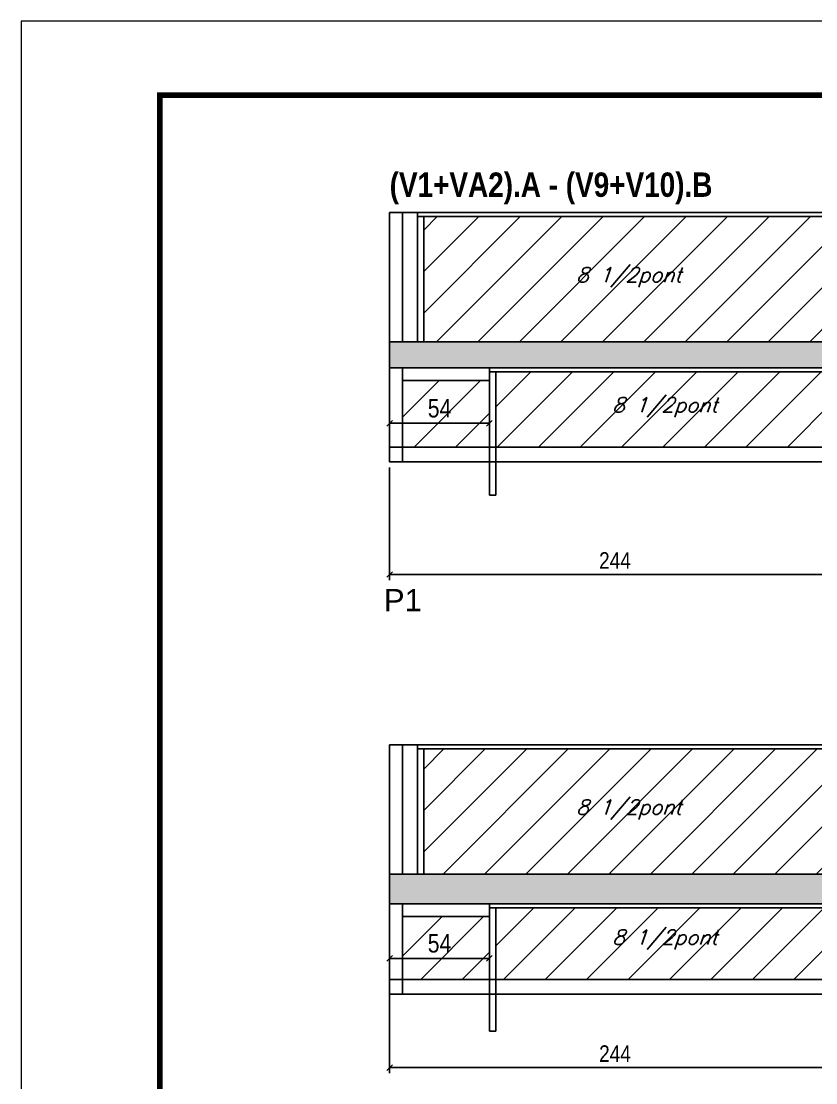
# Model space of a CAD drawing. Extents: x 3330 to 22105, y 1197 to 30204.
# Drawn here: x 14445 to 14875, y 23495 to 24070 of the extents above; entities that cross this region are included whole.
import ezdxf

# ---------------------------------------------------------------- set-up
doc = ezdxf.new("R2010")
doc.units = 0
doc.linetypes.add('DASHED', pattern=[0.75, 0.5, -0.25])
for name, color, linetype in [('5', 5, 'Continuous'), ('COTA', 241, 'Continuous'), ('NOMENCLATURA', 7, 'Continuous'), ('Painéis', 200, 'Continuous'), ('SARR_2.2x7', 40, 'Continuous'), ('SARR_3.5x7', 81, 'Continuous'), ('texto', 7, 'Continuous')]:
    doc.layers.add(name, color=color, linetype=linetype)
for name, color, linetype, lineweight in [('Folhas', 255, 'Continuous', 9), ('Hachura', 251, 'Continuous', 9), ('SARRAFO DE PRESSAO', 251, 'DASHED', 9)]:
    doc.layers.add(name, color=color, linetype=linetype, lineweight=lineweight)
doc.styles.add('COTA TECNICA', font='techl___.ttf', dxfattribs={"height": 10})
doc.styles.add('COTA TECNICA-50', font='techl___.ttf', dxfattribs={"height": 9})
doc.styles.add('Romans', font='romans.shx')
doc.styles.get("Standard").update_dxf_attribs({"font": 'arial.ttf'})
doc.styles.add('TECNICA', font='techb___.ttf', dxfattribs={"height": 10})
doc.dimstyles.new('COTA PAINEL-50', dxfattribs={"dimtxt": 9, "dimasz": 3, "dimexe": 3, "dimexo": 3, "dimgap": 3, "dimtad": 1, "dimdec": 1, "dimzin": 12, "dimdsep": 46, "dimtxsty": 'COTA TECNICA-50', "dimblk1": 'OBLIQUE', "dimblk2": 'OBLIQUE', "dimsah": 1, "dimcen": 0.9, "dimclrd": 4, "dimclre": 4, "dimclrt": 240, "dimadec": 1, "dimazin": 3, "dimtfac": 1, "dimtdec": 1, "dimtmove": 0, "dimatfit": 3, "dimfxl": 1, "dimtolj": 1, "dimtzin": 12, "dimarcsym": 0})
doc.dimstyles.new('PAINEL', dxfattribs={"dimtxt": 10, "dimasz": 3, "dimexe": 3, "dimexo": 3, "dimgap": 3, "dimtad": 1, "dimdec": 1, "dimzin": 12, "dimdsep": 46, "dimtxsty": 'COTA TECNICA', "dimblk1": 'OBLIQUE', "dimblk2": 'OBLIQUE', "dimsah": 1, "dimcen": 0.9, "dimclrd": 4, "dimclre": 4, "dimclrt": 240, "dimadec": 1, "dimazin": 3, "dimtfac": 1, "dimtdec": 1, "dimtmove": 0, "dimatfit": 3, "dimfxl": 1, "dimtolj": 1, "dimtzin": 12, "dimarcsym": 0})

# ---------------------------------------------------------------- blocks, each defined once
blk = doc.blocks.new('9999999999')
at = {"layer": 'Folhas'}
blk.add_lwpolyline([(98138.98, 34190.21), (99623.98, 34190.21), (99623.98, 35240.21), (98138.98, 35240.21)], close=True, dxfattribs=at)
at = {"layer": 'Folhas', "color": 30, "const_width": 3}
blk.add_lwpolyline([(98213.98, 34230.21), (99583.98, 34230.21), (99583.98, 35200.21), (98213.98, 35200.21)], close=True, dxfattribs=at)
blk = doc.blocks.new('_Oblique')
at = {"color": 0, "linetype": 'ByBlock', "lineweight": -2}
blk.add_line((-0.5, -0.5), (0.5, 0.5), dxfattribs=at)
blk = doc.blocks.new('*D3746')
at = {"layer": 'COTA', "color": 4, "linetype": 'ByBlock', "lineweight": -2, "transparency": 16777216}
for p, q in [((14644.04, 23828.61), (14644.04, 23767.61)), ((14888.04, 23810.61), (14888.04, 23767.61)), ((14888.04, 23770.61), (14644.04, 23770.61))]:
    blk.add_line(p, q, dxfattribs=at)
at = {"layer": 'Defpoints', "color": 0, "linetype": 'ByBlock', "transparency": 16777216}
for p in [(14644.04, 23831.61), (14888.04, 23813.61), (14644.04, 23770.61)]:
    blk.add_point(p, dxfattribs=at)
at = {"layer": 'COTA', "color": 4, "linetype": 'ByBlock', "lineweight": -2, "transparency": 16777216, "xscale": 3, "yscale": 3, "zscale": 3, "rotation": 180}
blk.add_blockref('_Oblique', (14644.04, 23770.61), dxfattribs=at)
at = {"layer": 'COTA', "color": 4, "linetype": 'ByBlock', "lineweight": -2, "transparency": 16777216, "xscale": 3, "yscale": 3, "zscale": 3}
blk.add_blockref('_Oblique', (14888.04, 23770.61), dxfattribs=at)
at = {"layer": 'COTA', "color": 240, "linetype": 'ByBlock', "transparency": 16777216, "insert": (14766.04, 23778.18), "char_height": 9, "attachment_point": 5, "style": 'COTA TECNICA-50'}
blk.add_mtext('\\A1;244', dxfattribs=at)
blk = doc.blocks.new('*D3748')
at = {"layer": 'COTA', "color": 4, "linetype": 'ByBlock', "lineweight": -2, "transparency": 16777216}
for p, q in [((14644.04, 23548.29), (14644.04, 23500.52)), ((14888.04, 23520.29), (14888.04, 23500.52)), ((14888.04, 23503.52), (14644.04, 23503.52))]:
    blk.add_line(p, q, dxfattribs=at)
at = {"layer": 'Defpoints', "color": 0, "linetype": 'ByBlock', "transparency": 16777216}
for p in [(14644.04, 23551.29), (14888.04, 23523.29), (14644.04, 23503.52)]:
    blk.add_point(p, dxfattribs=at)
at = {"layer": 'COTA', "color": 4, "linetype": 'ByBlock', "lineweight": -2, "transparency": 16777216, "xscale": 3, "yscale": 3, "zscale": 3, "rotation": 180}
blk.add_blockref('_Oblique', (14644.04, 23503.52), dxfattribs=at)
at = {"layer": 'COTA', "color": 4, "linetype": 'ByBlock', "lineweight": -2, "transparency": 16777216, "xscale": 3, "yscale": 3, "zscale": 3}
blk.add_blockref('_Oblique', (14888.04, 23503.52), dxfattribs=at)
at = {"layer": 'COTA', "color": 240, "linetype": 'ByBlock', "transparency": 16777216, "insert": (14766.04, 23511.08), "char_height": 9, "attachment_point": 5, "style": 'COTA TECNICA-50'}
blk.add_mtext('\\A1;244', dxfattribs=at)
blk = doc.blocks.new('*D3753')
at = {"layer": 'COTA', "color": 4, "lineweight": -2, "transparency": 16777216}
for p, q in [((14644.04, 23858.11), (14644.04, 23849.47)), ((14698.04, 23858.11), (14698.04, 23849.47)), ((14644.04, 23852.47), (14698.04, 23852.47))]:
    blk.add_line(p, q, dxfattribs=at)
at = {"layer": 'Defpoints', "color": 0, "transparency": 16777216}
for p in [(14644.04, 23861.11), (14698.04, 23861.11), (14698.04, 23852.47)]:
    blk.add_point(p, dxfattribs=at)
at = {"layer": 'COTA', "color": 4, "lineweight": -2, "transparency": 16777216, "xscale": 3, "yscale": 3, "zscale": 3, "rotation": 180}
blk.add_blockref('_Oblique', (14644.04, 23852.47), dxfattribs=at)
at = {"layer": 'COTA', "color": 4, "lineweight": -2, "transparency": 16777216, "xscale": 3, "yscale": 3, "zscale": 3}
blk.add_blockref('_Oblique', (14698.04, 23852.47), dxfattribs=at)
at = {"layer": 'COTA', "color": 240, "transparency": 16777216, "insert": (14671.04, 23860.58), "char_height": 10, "attachment_point": 5, "style": 'COTA TECNICA'}
blk.add_mtext('\\A1;54', dxfattribs=at)
blk = doc.blocks.new('*D3758')
at = {"layer": 'COTA', "color": 4, "lineweight": -2, "transparency": 16777216}
for p, q in [((14644.04, 23568.79), (14644.04, 23559.66)), ((14698.04, 23568.79), (14698.04, 23559.66)), ((14644.04, 23562.66), (14698.04, 23562.66))]:
    blk.add_line(p, q, dxfattribs=at)
at = {"layer": 'Defpoints', "color": 0, "transparency": 16777216}
for p in [(14644.04, 23571.79), (14698.04, 23571.79), (14698.04, 23562.66)]:
    blk.add_point(p, dxfattribs=at)
at = {"layer": 'COTA', "color": 4, "lineweight": -2, "transparency": 16777216, "xscale": 3, "yscale": 3, "zscale": 3, "rotation": 180}
blk.add_blockref('_Oblique', (14644.04, 23562.66), dxfattribs=at)
at = {"layer": 'COTA', "color": 4, "lineweight": -2, "transparency": 16777216, "xscale": 3, "yscale": 3, "zscale": 3}
blk.add_blockref('_Oblique', (14698.04, 23562.66), dxfattribs=at)
at = {"layer": 'COTA', "color": 240, "transparency": 16777216, "insert": (14671.04, 23570.77), "char_height": 10, "attachment_point": 5, "style": 'COTA TECNICA'}
blk.add_mtext('\\A1;54', dxfattribs=at)

msp = doc.modelspace()

# ---------------------------------------------------------------- hatches: boundary and pattern name
at = {"layer": 'COTA'}
h = msp.add_hatch(dxfattribs=at)
h.set_pattern_fill('AR-CONC', color=256, scale=0.03)
h.set_pattern_definition([(50, (-1585, -1148.575), (5.4655401, -0.47817257), [0.5715, -6.2865]), (355, (-1585, -1148.575), (-1.0573026, 5.7317054), [0.4572, -5.0292175]), (100.451445, (-1584.5445, -1148.615), (4.4082374, 5.2535326), [0.4857003, -5.3427073]), (46.1842, (-1585, -1147.051), (8.1323712, -1.2612698), [0.85725, -9.42975]), (96.635558, (-1584.322, -1147.156), (7.122124, 7.4227837), [0.7285507, -8.0140682]), (351.18415, (-1585, -1147.051), (7.122124, 7.4227837), [0.685799, -7.543792]), (21, (-1584.238, -1147.432), (4.54843174, -3.06795595), [0.5715, -6.2865]), (326, (-1584.238, -1147.432), (1.8540609, 5.525639), [0.4572, -5.0292]), (71.451445, (-1583.859, -1147.688), (6.4024926, 2.4576831), [0.4857003, -5.3426981]), (37.5, (-1585, -1148.5751), (0.0926581, 2.53665117), [0, -4.96824, 0, -5.1054, 0, -5.04825]), (7.5, (-1585, -1148.575), (2.00458988, 3.00541724), [0, -2.91084, 0, -4.85394, 0, -1.92405]), (327.5, (-1586.6993, -1148.5751), (4.06771786, -0.17186232), [0, -1.905, 0, -5.9436, 0, -7.8867]), (317.5, (-1587.4613, -1148.575), (4.44387544, 0.76279473), [0, -2.4765, 0, -3.94716, 0, -5.6007])])
h.paths.add_polyline_path([(15176.54, 23882.61), (15440.04, 23882.61), (15684.04, 23882.61), (15684.04, 23896.61), (15190.04, 23896.61), (14888.04, 23896.61), (14644.04, 23896.61), (14644.04, 23882.61), (14888.04, 23882.61), (15151.54, 23882.61), (15151.54, 23831.61), (15176.54, 23831.61)])
h = msp.add_hatch(dxfattribs=at)
h.set_pattern_fill('AR-CONC', color=256, scale=0.03)
h.paths.add_polyline_path([(15376.04, 23608.29), (14888.04, 23608.29), (14644.04, 23608.29), (14644.04, 23592.29), (14888.04, 23592.29), (15343.04, 23592.29), (15376.04, 23592.29)])
at = {"layer": 'Hachura', "linetype": 'ByBlock'}
h = msp.add_hatch(dxfattribs=at)
h.set_pattern_fill('ANSI31', color=256, scale=5)
h.paths.add_polyline_path([(14884.54, 23964.41), (14662.54, 23964.41), (14662.54, 23896.61), (14884.54, 23896.61)])
h.paths.add_polyline_path([(15128.54, 23896.61), (15128.54, 23964.41), (14891.54, 23964.41), (14891.54, 23896.61)])
h.paths.add_polyline_path([(14884.54, 23839.61), (14884.54, 23880.41), (14701.54, 23880.41), (14701.54, 23839.61)])
h.paths.add_polyline_path([(14698.04, 23839.61), (14698.04, 23875.61), (14651.04, 23875.61), (14651.04, 23839.61)])
h.paths.add_polyline_path([(15029.54, 23839.61), (15029.54, 23880.41), (14891.54, 23880.41), (14891.54, 23839.61)])
h.paths.add_polyline_path([(15133.04, 23839.61), (15133.04, 23880.41), (15029.54, 23880.41), (15029.54, 23839.61)])
h.paths.add_polyline_path([(15318.04, 23839.61), (15318.04, 23880.41), (15195.04, 23880.41), (15195.04, 23839.61)])
h.paths.add_polyline_path([(15436.54, 23839.61), (15436.54, 23880.41), (15318.04, 23880.41), (15318.04, 23839.61)])
h.paths.add_polyline_path([(15626.54, 23839.61), (15626.54, 23880.41), (15443.54, 23880.41), (15443.54, 23839.61)])
h.paths.add_polyline_path([(15677.04, 23839.61), (15677.04, 23875.61), (15630.04, 23875.61), (15630.04, 23839.61)])
h.paths.add_polyline_path([(15171.54, 23964.41), (15155.42, 23964.41), (15155.42, 23896.61), (15171.54, 23896.61)])
h.paths.add_polyline_path([(15155.42, 23964.41), (15151.92, 23964.41), (15151.92, 23896.61), (15155.42, 23896.61)])
h.paths.add_polyline_path([(15151.92, 23964.41), (15135.54, 23964.41), (15135.54, 23896.61), (15151.92, 23896.61)])
h = msp.add_hatch(dxfattribs=at)
h.set_pattern_fill('ANSI31', color=256, scale=5)
h.paths.add_polyline_path([(14884.54, 23608.29), (14884.54, 23676.09), (14662.54, 23676.09), (14662.54, 23608.29)])
h.paths.add_polyline_path([(14891.54, 23676.09), (14891.54, 23608.29), (15128.54, 23608.29), (15128.54, 23676.09)])
h.paths.add_polyline_path([(15135.54, 23676.09), (15135.54, 23608.29), (15357.54, 23608.29), (15357.54, 23676.09)])
h.paths.add_polyline_path([(15291.04, 23585.29), (15291.04, 23551.29), (15336.04, 23551.29), (15336.04, 23585.29)])
h.paths.add_polyline_path([(15102.54, 23590.09), (15102.54, 23551.29), (15287.54, 23551.29), (15287.54, 23590.09)])
h.paths.add_polyline_path([(15095.54, 23551.29), (15095.54, 23590.09), (14891.54, 23590.09), (14891.54, 23551.29)])
h.paths.add_polyline_path([(14701.54, 23590.09), (14701.54, 23551.29), (14884.54, 23551.29), (14884.54, 23590.09)])
h.paths.add_polyline_path([(14698.04, 23551.29), (14698.04, 23585.29), (14651.04, 23585.29), (14651.04, 23551.29)])

# ---------------------------------------------------------------- linework, layer by layer
at = {"layer": 'COTA', "linetype": 'ByBlock'}
for p, q in [((14644.04, 23882.61), (14644.04, 23896.61)), ((14701.54, 23813.61), (14698.04, 23813.61)), ((14644.04, 23592.29), (14644.04, 23608.29)), ((14701.54, 23523.29), (14698.04, 23523.29))]:
    msp.add_line(p, q, dxfattribs=at)
at = {"layer": 'Painéis', "linetype": 'Continuous'}
for points in [[(14644.04, 23966.61), (14888.04, 23966.61), (14888.04, 23896.61), (14644.04, 23896.61)], [(14644.04, 23882.61), (14888.04, 23882.61), (14888.04, 23839.61), (14644.04, 23839.61)], [(14644.04, 23839.61), (15151.54, 23839.61), (15151.54, 23831.61), (14644.04, 23831.61)], [(14644.04, 23678.29), (14888.04, 23678.29), (14888.04, 23608.29), (14644.04, 23608.29)], [(14644.04, 23592.29), (14888.04, 23592.29), (14888.04, 23551.29), (14644.04, 23551.29)], [(14644.04, 23551.29), (15343.04, 23551.29), (15343.04, 23543.29), (14644.04, 23543.29)]]:
    msp.add_lwpolyline(points, close=True, dxfattribs=at)
at = {"layer": 'SARR_2.2x7', "linetype": 'Continuous'}
for p, q in [((14651.04, 23966.61), (14651.04, 23896.61)), ((14888.04, 23964.41), (14659.04, 23964.41)), ((14651.04, 23882.61), (14651.04, 23839.61)), ((14888.04, 23880.41), (14698.04, 23880.41)), ((14698.04, 23875.61), (14651.04, 23875.61)), ((14651.04, 23839.61), (14651.04, 23831.61)), ((14651.04, 23678.29), (14651.04, 23608.29)), ((14888.04, 23676.09), (14659.04, 23676.09)), ((14651.04, 23592.29), (14651.04, 23551.29)), ((14888.04, 23590.09), (14698.04, 23590.09)), ((14698.04, 23585.29), (14651.04, 23585.29)), ((14651.04, 23551.29), (14651.04, 23543.29))]:
    msp.add_line(p, q, dxfattribs=at)
at = {"layer": 'SARR_3.5x7'}
for p, q in [((14659.04, 23966.61), (14659.04, 23896.61)), ((14662.54, 23964.41), (14662.54, 23896.61)), ((14698.04, 23882.61), (14698.04, 23813.61)), ((14701.54, 23880.41), (14701.54, 23813.61)), ((14659.04, 23678.29), (14659.04, 23608.29)), ((14662.54, 23676.09), (14662.54, 23608.29)), ((14698.04, 23592.29), (14698.04, 23523.29)), ((14701.54, 23590.09), (14701.54, 23523.29))]:
    msp.add_line(p, q, dxfattribs=at)

# ---------------------------------------------------------------- block references
at = {"layer": 'SARRAFO DE PRESSAO', "color": 6, "linetype": 'ByBlock'}
msp.add_blockref('9999999999', (-83694.42, -11169.96), dxfattribs=at)

# ---------------------------------------------------------------- texts
at = {"layer": '5', "linetype": 'Continuous'}
msp.add_text('P1', height=12, rotation=359.99996, dxfattribs=at).set_placement((14640.94, 23750.71))
at = {"layer": 'NOMENCLATURA', "style": 'TECNICA'}
msp.add_text('(V1+VA2).A - (V9+V10).B', height=13.2, dxfattribs=at).set_placement((14644.04, 23975.13))
at = {"layer": 'texto', "color": 2, "char_height": 8, "attachment_point": 5, "style": 'Romans'}
for insert in [(14773.54, 23931.61), (14793.04, 23861.11), (14773.54, 23643.29), (14793.04, 23572.79)]:
    msp.add_mtext('{\\Q19;\\C256;8 1/2pont}', dxfattribs=dict(at, insert=insert))

# ---------------------------------------------------------------- dimensions: what is measured, and where the dimension line sits
at = {"layer": 'COTA'}
for base, p1, p2, picture, middle in [((14698.04, 23852.47), (14644.04, 23861.11), (14698.04, 23861.11), '*D3753', (14671.04, 23860.58)), ((14698.04, 23562.66), (14644.04, 23571.79), (14698.04, 23571.79), '*D3758', (14671.04, 23570.77))]:
    dim = msp.add_linear_dim(base=base, p1=p1, p2=p2, dimstyle='PAINEL', dxfattribs=at)
    dim.commit()
    dim.dimension.update_dxf_attribs({"geometry": picture, "text_midpoint": middle})
at = {"layer": 'COTA', "linetype": 'ByBlock'}
dim = msp.add_linear_dim(base=(14644.04, 23770.61), p1=(14888.04, 23813.61), p2=(14644.04, 23831.61), angle=180, dimstyle='COTA PAINEL-50', override={"dimarcsym": 1}, dxfattribs=at)
dim.commit()
dim.dimension.update_dxf_attribs({"geometry": '*D3746', "text_midpoint": (14766.04, 23778.18)})
dim = msp.add_linear_dim(base=(14644.04, 23503.52), p1=(14888.04, 23523.29), p2=(14644.04, 23551.29), angle=180, dimstyle='COTA PAINEL-50', override={"dimarcsym": 1}, dxfattribs=at)
dim.commit()
dim.dimension.update_dxf_attribs({"geometry": '*D3748', "text_midpoint": (14766.04, 23503.52), "dimtype": 160})

doc.saveas('drawing.dxf')
